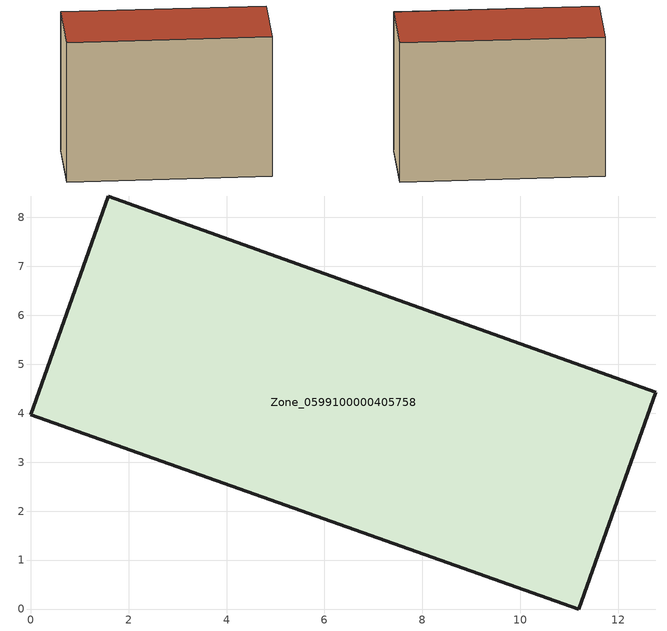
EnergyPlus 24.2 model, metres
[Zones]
Zone_0599100000405758
 floor ground (C_G): 0,3.97 1.58,8.44 12.77,4.43 11.2,0 z0.56
 wall outside (C_F): 12.77,4.43 1.58,8.44 0,3.97 11.2,0 12.77,4.43 z0.56:9.22
 roof outside (C_R): 1.58,8.44 0,3.97 11.2,0 12.77,4.43 z9.22
[BUILDING]
Pand.0599100000405758: North Axis=0; Terrain=City; Loads Convergence Tolerance Value=0.04; Temperature Convergence Tolerance Value=0.4; Solar Distribution=FullExterior; Maximum Number of Warmup Days=25; Minimum Number of Warmup Days=1
[Site:Location]
Rotterdam.The.Hague.AP_ZH_NLD Design_Conditions: Latitude=51.96; Longitude=4.45; Time Zone=1; Elevation=-4.5
[SITE:GROUNDTEMPERATURE:BUILDINGSURFACE]
18, 18, 18, 18, 18, 18, 18, 18, 18, 18, 18, 18
[MATERIAL] Thermal Absorptance=0.9; Solar Absorptance=0.7; Visible Absorptance=0.7
Name | Roughness | Thickness | Conductivity | Density | Specific Heat
G.TC.1992-2005 | MediumSmooth | 0.15 | 0.06 | 540 | 1210
F.TC.1992-2005 | Rough | 0.3 | 0.12 | 1920 | 840
R.TC.1992-2005 | MediumRough | 0.2 | 0.08 | 1500 | 1000
[CONSTRUCTION]
C_G: G.TC.1992-2005
C_F: F.TC.1992-2005
C_R: R.TC.1992-2005
[ZONE]
Zone_0599100000405758: Type=1; Multiplier=1; Ceiling Height=Autocalculate; Volume=Autocalculate; Floor Area=autocalculate; Part of Total Floor Area=Yes
[ZONEINFILTRATION:DESIGNFLOWRATE]
Infil_Zone_0599100000405758: Zone or ZoneList or Space or SpaceList=Zone_0599100000405758; Schedule=AlwaysOn; Design Flow Rate Calculation Method=Flow/Area; Flow Rate per Floor Area=0.0015; Constant Term Coefficient=1; Temperature Term Coefficient=0; Velocity Term Coefficient=0; Velocity Squared Term Coefficient=0
[HVACTEMPLATE:ZONE:IDEALLOADSAIRSYSTEM]
Zone_0599100000405758: Maximum Heating Supply Air Temperature=50; Minimum Cooling Supply Air Temperature=13; Maximum Heating Supply Air Humidity Ratio=0.0156; Minimum Cooling Supply Air Humidity Ratio=0.0077; Heating Limit=NoLimit; Cooling Limit=NoLimit; Dehumidification Control Type=ConstantSensibleHeatRatio; Cooling Sensible Heat Ratio=0.7; Dehumidification Setpoint=60; Humidification Control Type=None; Humidification Setpoint=30; Outdoor Air Method=None; Outdoor Air Flow Rate per Person=0.00944; Outdoor Air Flow Rate per Zone Floor Area=0; Outdoor Air Flow Rate per Zone=0; Demand Controlled Ventilation Type=None; Outdoor Air Economizer Type=NoEconomizer; Heat Recovery Type=None; Sensible Heat Recovery Effectiveness=0.7; Latent Heat Recovery Effectiveness=0.65
[ZONECONTROL:THERMOSTAT]
ThermostatControl_Zone_0599100000405758: Zone or ZoneList=Zone_0599100000405758; Control Type Schedule=DualSetpointControlType; Control 1=Thermostat_Zone_0599100000405758; Temperature Difference Between Cutout And Setpoint=0
[THERMOSTATSETPOINT:DUALSETPOINT]
Thermostat_Zone_0599100000405758: Heating Setpoint Temperature Schedule=HeatingSetpoint_Zone_0599100000405758; Cooling Setpoint Temperature Schedule=CoolingSetpoint_Zone_0599100000405758
[SCHEDULE:COMPACT]
HeatingSetpoint_Zone_0599100000405758: Through: 12/31, For: AllDays, Until: 24:00, 21
CoolingSetpoint_Zone_0599100000405758: Through: 12/31, For: AllDays, Until: 24:00, 24
DualSetpointControlType: Through: 12/31, For: AllDays, Until: 24:00, 4
AlwaysOn: Through: 12/31, For: AllDays, Until: 24:00, 1
